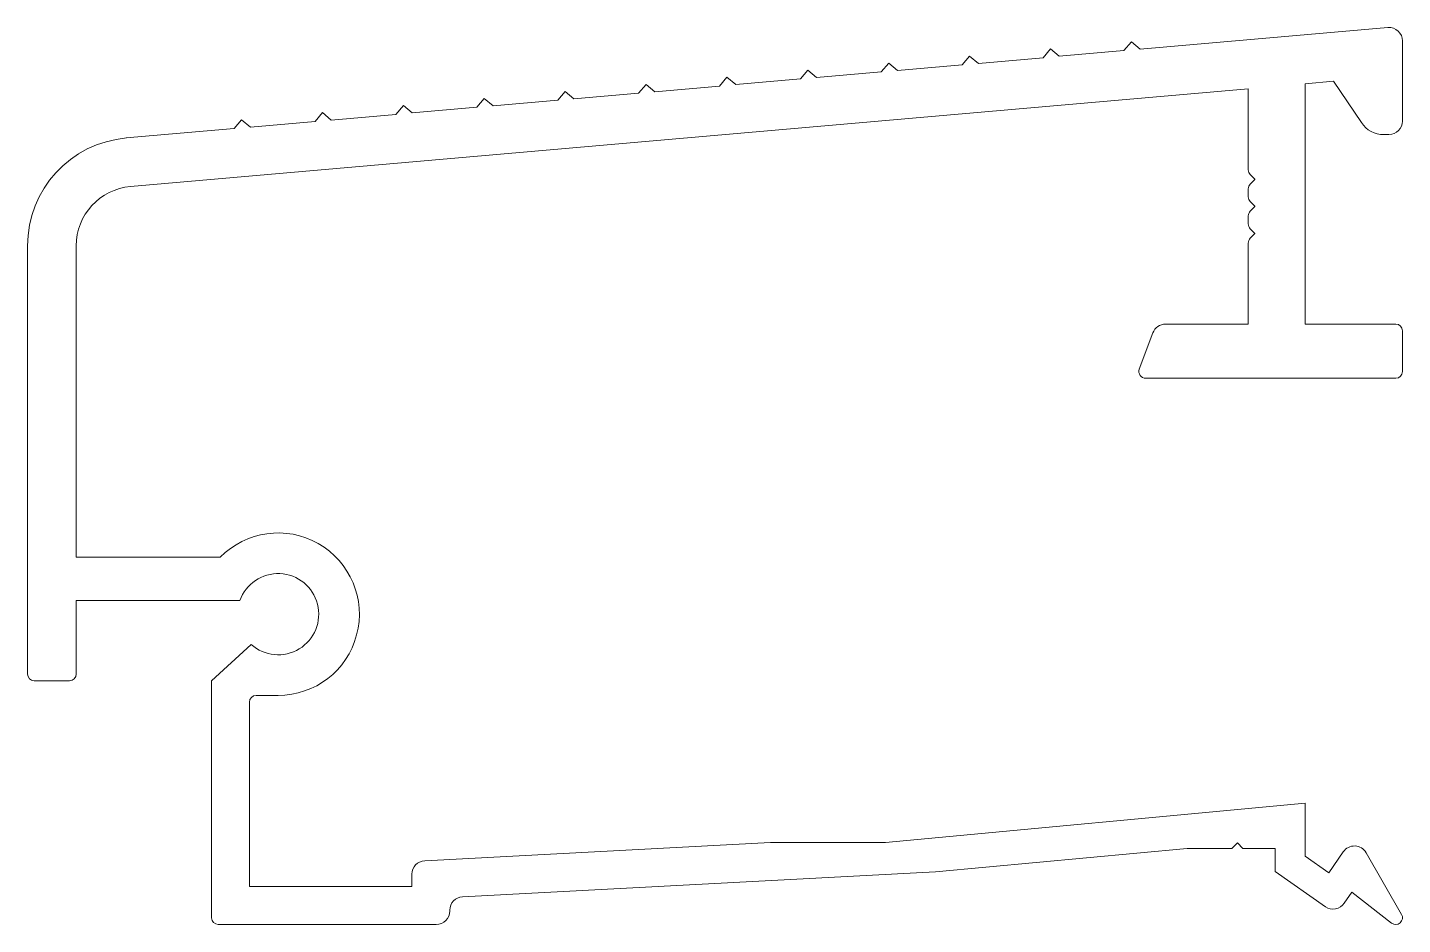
# Model space of a CAD drawing. Header units: inches. Extents: x -24.1 to 26.7, y 0.7 to 33.8.
import ezdxf

# ---------------------------------------------------------------- set-up
doc = ezdxf.new("R2010")
doc.units = ezdxf.units.IN
doc.header["$MEASUREMENT"] = 0

msp = doc.modelspace()

# ---------------------------------------------------------------- linework, layer by layer
at = {"color": 4, "linetype": 'Continuous', "lineweight": 15}
for p, q in [((26.131, 33.803), (16.979, 33.003)), ((16.654, 33.275), (16.381, 32.95)), ((16.979, 33.003), (16.654, 33.275)), ((26.671, 30.35), (26.671, 33.309)), ((10.677, 32.752), (10.404, 32.427)), ((11.002, 32.48), (10.677, 32.752)), ((13.393, 32.689), (11.002, 32.48)), ((13.666, 33.014), (13.393, 32.689)), ((13.991, 32.741), (13.666, 33.014)), ((16.381, 32.95), (13.991, 32.741)), ((4.7, 32.229), (4.427, 31.904)), ((5.025, 31.957), (4.7, 32.229)), ((7.416, 32.166), (5.025, 31.957)), ((7.688, 32.491), (7.416, 32.166)), ((8.013, 32.218), (7.688, 32.491)), ((10.404, 32.427), (8.013, 32.218)), ((-20.321, 27.932), (20.971, 31.545)), ((-1.277, 31.706), (-1.55, 31.381)), ((-0.952, 31.434), (-1.277, 31.706)), ((1.438, 31.643), (-0.952, 31.434)), ((1.711, 31.968), (1.438, 31.643)), ((2.036, 31.695), (1.711, 31.968)), ((4.427, 31.904), (2.036, 31.695)), ((20.971, 31.545), (20.971, 28.551)), ((23.071, 31.729), (24.121, 31.82)), ((23.071, 22.85), (23.071, 31.729)), ((24.121, 31.82), (25.152, 30.291)), ((-7.255, 31.183), (-7.527, 30.858)), ((-6.93, 30.911), (-7.255, 31.183)), ((-4.539, 31.12), (-6.93, 30.911)), ((-4.266, 31.445), (-4.539, 31.12)), ((-3.941, 31.172), (-4.266, 31.445)), ((-1.55, 31.381), (-3.941, 31.172)), ((-13.232, 30.661), (-13.504, 30.336)), ((-12.907, 30.388), (-13.232, 30.661)), ((-10.516, 30.597), (-12.907, 30.388)), ((-10.243, 30.922), (-10.516, 30.597)), ((-9.918, 30.649), (-10.243, 30.922)), ((-7.527, 30.858), (-9.918, 30.649)), ((-16.493, 30.074), (-20.478, 29.725)), ((-16.22, 30.399), (-16.493, 30.074)), ((-15.895, 30.126), (-16.22, 30.399)), ((-13.504, 30.336), (-15.895, 30.126)), ((25.981, 29.85), (26.171, 29.85)), ((21.044, 28.374), (21.215, 28.203)), ((21.215, 28.192), (21.044, 28.021)), ((20.971, 27.844), (20.971, 27.551)), ((21.044, 27.374), (21.215, 27.203)), ((21.215, 27.192), (21.044, 27.021)), ((20.971, 26.844), (20.971, 26.551)), ((20.971, 26.551), (20.971, 26.844)), ((20.971, 26.844), (20.971, 26.551)), ((20.971, 26.551), (20.971, 26.844)), ((20.971, 26.844), (20.971, 26.551)), ((21.044, 26.374), (21.215, 26.203)), ((21.215, 26.192), (21.044, 26.021)), ((-24.129, 25.741), (-24.129, 9.928)), ((-22.329, 14.238), (-22.329, 25.741)), ((20.971, 25.844), (20.971, 25.844)), ((20.971, 25.844), (20.971, 25.844)), ((20.971, 25.844), (20.971, 22.85)), ((17.449, 22.526), (16.947, 21.188)), ((20.971, 22.85), (17.917, 22.85)), ((26.421, 22.85), (23.071, 22.85)), ((26.671, 21.1), (26.671, 22.6)), ((17.182, 20.85), (26.421, 20.85)), ((-17.011, 14.238), (-22.329, 14.238)), ((-22.329, 9.928), (-22.329, 12.638)), ((-22.329, 12.638), (-16.283, 12.638)), ((-15.868, 11.019), (-17.329, 9.678)), ((-23.879, 9.678), (-22.579, 9.678)), ((-17.329, 9.678), (-17.329, 0.928)), ((-15.929, 2.078), (-15.929, 8.888)), ((-15.679, 9.138), (-14.869, 9.138)), ((23.071, 5.154), (7.571, 3.701)), ((23.071, 3.202), (23.071, 5.154)), ((3.321, 3.701), (-9.455, 3.031)), ((7.571, 3.701), (3.321, 3.701)), ((20.371, 3.49), (20.571, 3.69)), ((20.571, 3.69), (20.771, 3.49)), ((9.416, 2.618), (18.717, 3.49)), ((18.717, 3.49), (20.371, 3.49)), ((20.771, 3.49), (21.971, 3.49)), ((21.971, 3.49), (21.971, 2.629)), ((23.955, 2.583), (23.071, 3.202)), ((24.484, 3.359), (23.955, 2.583)), ((26.638, 1.052), (25.331, 3.327)), ((-8.055, 1.703), (9.416, 2.618)), ((21.971, 2.629), (23.821, 1.334)), ((-9.929, 2.078), (-15.929, 2.078)), ((-9.929, 2.532), (-9.929, 2.078)), ((24.521, 1.462), (24.798, 1.868)), ((24.798, 1.868), (26.268, 0.73)), ((-8.529, 1.178), (-8.529, 1.203)), ((-17.079, 0.678), (-9.029, 0.678))]:
    msp.add_line(p, q, dxfattribs=at)
for centre, radius, start, end in [((26.171, 33.305), 0.5, 0.428, 94.572), ((25.981, 30.85), 1, 214, 270), ((26.171, 30.35), 0.5, 270, 360), ((-20.129, 25.741), 4, 95, 180), ((21.221, 28.551), 0.25, 180, 225), ((21.221, 27.844), 0.25, 135, 180), ((21.209, 28.198), 0.008, 315, 45), ((-20.129, 25.741), 2.2, 95, 180), ((21.221, 27.551), 0.25, 180, 225), ((21.221, 26.844), 0.25, 135, 180), ((21.209, 27.198), 0.008, 315, 45), ((21.221, 26.551), 0.25, 180, 225), ((21.221, 25.844), 0.25, 135, 180), ((21.209, 26.198), 0.008, 315, 45), ((17.917, 22.35), 0.5, 90, 159.444), ((26.421, 22.6), 0.25, 0, 90), ((17.182, 21.1), 0.25, 159.444, 270), ((26.421, 21.1), 0.25, 270, 0), ((-14.869, 12.138), 3, 270, 135.573), ((-14.869, 12.138), 1.5, 228.238, 160.5288), ((-23.879, 9.928), 0.25, 180, 270), ((-22.579, 9.928), 0.25, 270, 0), ((-15.679, 8.888), 0.25, 90, 180), ((24.897, 3.078), 0.5, 29.8833, 145.7131), ((-9.429, 2.532), 0.5, 93, 180), ((-8.029, 1.203), 0.5, 93, 180), ((-9.029, 1.178), 0.5, 270, 0), ((24.108, 1.743), 0.5, 235, 325.7131), ((26.421, 0.928), 0.25, 232.2622, 29.8833), ((-17.079, 0.928), 0.25, 180, 270)]:
    msp.add_arc(centre, radius, start, end, dxfattribs=at)

doc.saveas('drawing.dxf')
